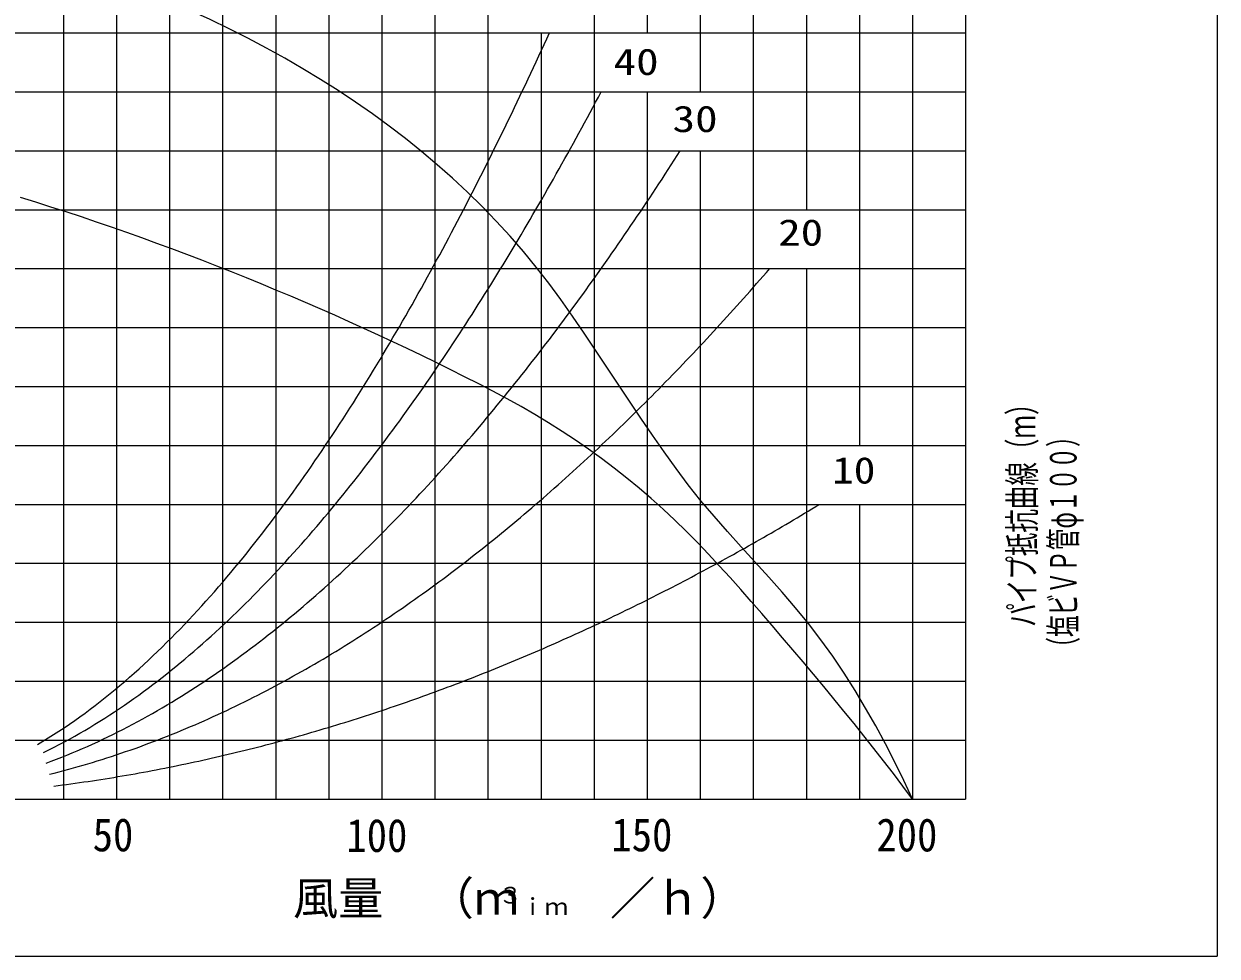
# Model space of a CAD drawing. Units: millimetres on the paper. Extents: x -305 to 305, y -152 to 152.
# Drawn here: x -233.5 to -147, y -30.1 to 37.5 of the extents above; entities that cross this region are included whole.
import ezdxf
from ezdxf.enums import TextEntityAlignment as Align

# ---------------------------------------------------------------- set-up
doc = ezdxf.new("R2010")
doc.units = ezdxf.units.MM
doc.linetypes.add('LONG_DASHED2', pattern=[13, 12, -1])
doc.layers.add('0-0_PV', color=7, linetype='Continuous', lineweight=9)
doc.styles.add('ＭＳ ゴシック', font='')
doc.styles.get('ＭＳ ゴシック').set_extended_font_data('MS Gothic')

msp = doc.modelspace()

# ---------------------------------------------------------------- linework, layer by layer
at = {"layer": '0-0_PV'}
for p, q in [((-147.023, 83.866), (-147.023, -30.134)), ((-230.67, 49.666), (-230.67, -18.734)), ((-226.823, 49.666), (-226.823, -18.734)), ((-222.975, 49.666), (-222.975, -18.734)), ((-219.128, 49.666), (-219.128, -18.734)), ((-215.28, 49.666), (-215.28, -18.734)), ((-211.433, 49.666), (-211.433, -18.734)), ((-207.585, 49.666), (-207.585, -18.734)), ((-203.738, 49.666), (-203.738, -18.734)), ((-199.89, 49.666), (-199.89, -18.734)), ((-192.195, 49.666), (-192.195, -18.734)), ((-188.348, 49.666), (-188.348, 36.841)), ((-184.5, 49.666), (-184.5, 32.566)), ((-180.653, 49.666), (-180.653, -18.734)), ((-176.805, 49.666), (-176.805, 24.016)), ((-172.958, 49.666), (-172.958, 6.916)), ((-169.11, 49.666), (-169.11, -18.734)), ((-165.263, 49.666), (-165.263, -18.734)), ((-246.06, 36.841), (-165.263, 36.841)), ((-196.043, 36.841), (-196.043, -18.734)), ((-246.06, 32.566), (-165.263, 32.566)), ((-188.348, 32.566), (-188.348, -18.734)), ((-246.06, 28.291), (-165.263, 28.291)), ((-184.5, 28.291), (-184.5, -18.734)), ((-246.06, 24.016), (-165.263, 24.016)), ((-246.06, 19.741), (-165.263, 19.741)), ((-176.805, 19.741), (-176.805, -18.734)), ((-246.06, 15.466), (-165.263, 15.466)), ((-246.06, 11.191), (-165.263, 11.191)), ((-246.06, 6.916), (-165.263, 6.916)), ((-246.06, 2.641), (-165.263, 2.641)), ((-172.958, 2.641), (-172.958, -18.734)), ((-246.06, -1.634), (-165.263, -1.634)), ((-246.06, -5.909), (-165.263, -5.909)), ((-246.06, -10.184), (-165.263, -10.184)), ((-246.06, -14.459), (-165.263, -14.459)), ((-246.06, -18.734), (-165.263, -18.734)), ((-261.023, -30.134), (-147.023, -30.134))]:
    msp.add_line(p, q, dxfattribs=at)
for points in [[(-203.563, 27.284), (-204.701, 28.242), (-205.865, 29.175), (-207.052, 30.082), (-208.263, 30.964), (-209.496, 31.822), (-210.751, 32.654), (-212.025, 33.462), (-213.319, 34.246), (-214.631, 35.006), (-215.96, 35.741), (-217.306, 36.453), (-218.666, 37.142), (-220.041, 37.807), (-221.429, 38.45), (-222.83, 39.069), (-224.241, 39.666), (-225.662, 40.24), (-227.093, 40.792), (-228.531, 41.321), (-229.977, 41.829), (-231.429, 42.316), (-232.886, 42.781), (-234.347, 43.224)], [(-199.997, 27.286), (-199.791, 27.698), (-199.586, 28.11), (-199.382, 28.523), (-199.179, 28.936), (-198.976, 29.349), (-198.774, 29.763), (-198.573, 30.176), (-198.372, 30.591), (-198.172, 31.005), (-197.973, 31.42), (-197.774, 31.835), (-197.576, 32.251), (-197.379, 32.667), (-197.182, 33.083), (-196.986, 33.499), (-196.791, 33.916), (-196.596, 34.333), (-196.402, 34.75), (-196.208, 35.168), (-196.015, 35.586), (-195.823, 36.004), (-195.631, 36.423), (-195.44, 36.841)], [(-198.578, 20.385), (-198.358, 20.748), (-198.14, 21.111), (-197.921, 21.475), (-197.704, 21.839), (-197.487, 22.204), (-197.271, 22.569), (-197.056, 22.934), (-196.841, 23.3), (-196.627, 23.666), (-196.414, 24.033), (-196.201, 24.4), (-195.989, 24.767), (-195.778, 25.135), (-195.567, 25.504), (-195.357, 25.872), (-195.148, 26.241), (-194.94, 26.61), (-194.732, 26.98), (-194.524, 27.35), (-194.318, 27.721), (-194.111, 28.091), (-193.906, 28.463), (-193.701, 28.834), (-193.497, 29.206), (-193.293, 29.578), (-193.09, 29.95), (-192.888, 30.323), (-192.686, 30.696), (-192.485, 31.07), (-192.284, 31.443), (-192.084, 31.817), (-191.885, 32.192), (-191.686, 32.566), (-191.686, 32.566)], [(-186.826, 26.925), (-186.605, 27.266), (-186.385, 27.607), (-186.166, 27.949), (-185.947, 28.291), (-185.947, 28.291)], [(-208.676, 11.579), (-208.435, 11.971), (-208.195, 12.364), (-207.956, 12.757), (-207.718, 13.152), (-207.481, 13.546), (-207.246, 13.942), (-207.011, 14.338), (-206.778, 14.735), (-206.545, 15.132), (-206.314, 15.53), (-206.083, 15.928), (-205.854, 16.327), (-205.626, 16.727), (-205.398, 17.127), (-205.171, 17.528), (-204.946, 17.929), (-204.721, 18.331), (-204.497, 18.733), (-204.275, 19.136), (-204.053, 19.539), (-203.832, 19.943), (-203.612, 20.347), (-203.392, 20.752), (-203.174, 21.157), (-202.957, 21.562), (-202.74, 21.969), (-202.524, 22.375), (-202.309, 22.782), (-202.095, 23.19), (-201.882, 23.597), (-201.669, 24.006), (-201.457, 24.414), (-201.246, 24.823), (-201.036, 25.233), (-200.827, 25.643), (-200.618, 26.053), (-200.41, 26.464), (-200.203, 26.875), (-199.997, 27.286)], [(-169.11, -18.734), (-169.742, -17.394), (-170.397, -16.062), (-171.076, -14.741), (-171.781, -13.432), (-172.513, -12.14), (-173.275, -10.865), (-174.069, -9.612), (-174.895, -8.382), (-175.757, -7.177), (-176.654, -6.002), (-177.589, -4.856), (-178.554, -3.734), (-179.539, -2.629), (-180.536, -1.533), (-181.534, -0.439), (-182.526, 0.661), (-183.5, 1.774), (-184.449, 2.908), (-185.367, 4.067), (-186.257, 5.248), (-187.124, 6.448), (-187.972, 7.663), (-188.806, 8.89), (-189.629, 10.124), (-190.447, 11.362), (-191.264, 12.601), (-192.085, 13.837), (-192.913, 15.067), (-193.753, 16.286), (-194.61, 17.491), (-195.488, 18.679), (-196.391, 19.846), (-197.323, 20.988), (-198.288, 22.104), (-199.285, 23.192), (-200.311, 24.255), (-201.367, 25.291), (-202.452, 26.3), (-203.563, 27.284)], [(-195.933, 13.965), (-195.686, 14.288), (-195.44, 14.611), (-195.195, 14.935), (-194.951, 15.26), (-194.707, 15.585), (-194.464, 15.91), (-194.222, 16.236), (-193.98, 16.563), (-193.739, 16.89), (-193.499, 17.218), (-193.26, 17.546), (-193.021, 17.875), (-192.783, 18.204), (-192.546, 18.534), (-192.309, 18.864), (-192.073, 19.195), (-191.838, 19.526), (-191.604, 19.858), (-191.37, 20.19), (-191.137, 20.523), (-190.904, 20.856), (-190.672, 21.189), (-190.441, 21.523), (-190.211, 21.858), (-189.981, 22.193), (-189.751, 22.528), (-189.523, 22.864), (-189.295, 23.2), (-189.067, 23.537), (-188.84, 23.874), (-188.614, 24.211), (-188.389, 24.549), (-188.164, 24.887), (-187.939, 25.226), (-187.715, 25.565), (-187.492, 25.904), (-187.27, 26.244), (-187.048, 26.584), (-186.826, 26.925)], [(-207.804, 6.661), (-207.549, 7), (-207.295, 7.34), (-207.043, 7.681), (-206.791, 8.022), (-206.541, 8.365), (-206.292, 8.708), (-206.043, 9.052), (-205.796, 9.396), (-205.549, 9.742), (-205.304, 10.088), (-205.06, 10.434), (-204.816, 10.782), (-204.574, 11.13), (-204.332, 11.479), (-204.092, 11.828), (-203.852, 12.178), (-203.613, 12.529), (-203.375, 12.88), (-203.138, 13.232), (-202.902, 13.584), (-202.667, 13.937), (-202.433, 14.291), (-202.2, 14.645), (-201.967, 15), (-201.736, 15.355), (-201.505, 15.711), (-201.275, 16.068), (-201.046, 16.425), (-200.817, 16.782), (-200.59, 17.14), (-200.363, 17.499), (-200.137, 17.858), (-199.912, 18.218), (-199.688, 18.578), (-199.465, 18.938), (-199.242, 19.299), (-199.02, 19.661), (-198.799, 20.023), (-198.578, 20.385)], [(-185.262, 13.335), (-185.014, 13.597), (-184.767, 13.859), (-184.521, 14.121), (-184.275, 14.384), (-184.03, 14.648), (-183.785, 14.912), (-183.541, 15.176), (-183.297, 15.441), (-183.054, 15.707), (-182.811, 15.972), (-182.569, 16.239), (-182.327, 16.506), (-182.086, 16.773), (-181.845, 17.04), (-181.605, 17.309), (-181.366, 17.577), (-181.126, 17.846), (-180.888, 18.116), (-180.649, 18.386), (-180.412, 18.656), (-180.174, 18.927), (-179.937, 19.198), (-179.701, 19.469), (-179.465, 19.741)], [(-206.218, 1.924), (-205.936, 2.217), (-205.656, 2.511), (-205.376, 2.806), (-205.098, 3.102), (-204.82, 3.398), (-204.544, 3.696), (-204.268, 3.995), (-203.994, 4.294), (-203.72, 4.595), (-203.448, 4.896), (-203.176, 5.198), (-202.906, 5.501), (-202.636, 5.805), (-202.367, 6.11), (-202.1, 6.415), (-201.833, 6.721), (-201.567, 7.029), (-201.302, 7.336), (-201.037, 7.645), (-200.774, 7.954), (-200.512, 8.265), (-200.25, 8.576), (-199.99, 8.887), (-199.73, 9.2), (-199.471, 9.513), (-199.213, 9.826), (-198.956, 10.141), (-198.699, 10.456), (-198.444, 10.772), (-198.189, 11.088), (-197.935, 11.405), (-197.682, 11.723), (-197.43, 12.042), (-197.179, 12.361), (-196.928, 12.68), (-196.678, 13.001), (-196.429, 13.322), (-196.181, 13.643), (-195.933, 13.965)], [(-195.349, 3.576), (-195.08, 3.814), (-194.81, 4.053), (-194.541, 4.293), (-194.273, 4.533), (-194.006, 4.774), (-193.739, 5.016), (-193.473, 5.258), (-193.207, 5.501), (-192.942, 5.745), (-192.678, 5.989), (-192.414, 6.234), (-192.151, 6.48), (-191.888, 6.726), (-191.626, 6.973), (-191.365, 7.22), (-191.104, 7.468), (-190.843, 7.717), (-190.584, 7.966), (-190.325, 8.216), (-190.066, 8.467), (-189.808, 8.718), (-189.551, 8.97), (-189.294, 9.222), (-189.038, 9.475), (-188.782, 9.729), (-188.527, 9.983), (-188.273, 10.237), (-188.019, 10.492), (-187.765, 10.748), (-187.513, 11.005), (-187.26, 11.261), (-187.009, 11.519), (-186.757, 11.777), (-186.507, 12.035), (-186.257, 12.294), (-186.007, 12.554), (-185.758, 12.814), (-185.51, 13.074), (-185.262, 13.335)], [(-219.125, -2.998), (-218.826, -2.647), (-218.53, -2.295), (-218.235, -1.941), (-217.942, -1.586), (-217.651, -1.229), (-217.362, -0.871), (-217.075, -0.512), (-216.789, -0.151), (-216.505, 0.212), (-216.223, 0.575), (-215.942, 0.94), (-215.663, 1.306), (-215.386, 1.674), (-215.11, 2.042), (-214.836, 2.412), (-214.563, 2.783), (-214.292, 3.155), (-214.022, 3.528), (-213.754, 3.902), (-213.488, 4.277), (-213.222, 4.654), (-212.959, 5.031), (-212.696, 5.409), (-212.435, 5.788), (-212.176, 6.169), (-211.917, 6.55), (-211.661, 6.932), (-211.405, 7.314), (-211.151, 7.698), (-210.898, 8.083), (-210.646, 8.468), (-210.395, 8.854), (-210.146, 9.241), (-209.898, 9.629), (-209.651, 10.017), (-209.406, 10.407), (-209.161, 10.797), (-208.918, 11.187), (-208.676, 11.579)], [(-218.711, -5.755), (-218.404, -5.462), (-218.099, -5.168), (-217.795, -4.871), (-217.493, -4.573), (-217.192, -4.274), (-216.893, -3.973), (-216.596, -3.67), (-216.3, -3.366), (-216.006, -3.061), (-215.713, -2.754), (-215.421, -2.446), (-215.131, -2.136), (-214.843, -1.825), (-214.556, -1.513), (-214.27, -1.199), (-213.986, -0.884), (-213.703, -0.568), (-213.422, -0.25), (-213.142, 0.068), (-212.863, 0.388), (-212.586, 0.709), (-212.309, 1.031), (-212.035, 1.354), (-211.761, 1.679), (-211.489, 2.004), (-211.218, 2.33), (-210.948, 2.658), (-210.68, 2.986), (-210.412, 3.316), (-210.146, 3.646), (-209.881, 3.977), (-209.618, 4.31), (-209.355, 4.643), (-209.094, 4.977), (-208.833, 5.312), (-208.574, 5.648), (-208.316, 5.985), (-208.06, 6.322), (-207.804, 6.661)], [(-206.392, -5.082), (-206.096, -4.878), (-205.8, -4.672), (-205.506, -4.465), (-205.212, -4.258), (-204.918, -4.049), (-204.626, -3.839), (-204.334, -3.629), (-204.042, -3.417), (-203.752, -3.204), (-203.462, -2.991), (-203.173, -2.776), (-202.884, -2.561), (-202.597, -2.345), (-202.309, -2.127), (-202.023, -1.909), (-201.737, -1.69), (-201.452, -1.47), (-201.168, -1.25), (-200.884, -1.028), (-200.601, -0.805), (-200.319, -0.582), (-200.037, -0.358), (-199.756, -0.133), (-199.476, 0.093), (-199.196, 0.32), (-198.917, 0.548), (-198.639, 0.776), (-198.361, 1.005), (-198.084, 1.235), (-197.808, 1.466), (-197.532, 1.697), (-197.257, 1.929), (-196.983, 2.162), (-196.709, 2.396), (-196.436, 2.631), (-196.163, 2.866), (-195.891, 3.102), (-195.62, 3.339), (-195.349, 3.576)], [(-185.131, -2.63), (-184.854, -2.483), (-184.577, -2.336), (-184.3, -2.188), (-184.024, -2.04), (-183.748, -1.891), (-183.472, -1.742), (-183.197, -1.592), (-182.922, -1.441), (-182.647, -1.29), (-182.372, -1.139), (-182.098, -0.987), (-181.823, -0.834), (-181.55, -0.681), (-181.276, -0.528), (-181.003, -0.374), (-180.73, -0.22), (-180.457, -0.065), (-180.185, 0.091), (-179.912, 0.246), (-179.641, 0.403), (-179.369, 0.56), (-179.098, 0.717), (-178.826, 0.875), (-178.556, 1.033), (-178.285, 1.192), (-178.015, 1.351), (-177.745, 1.511), (-177.475, 1.671), (-177.206, 1.831), (-176.937, 1.992), (-176.668, 2.154), (-176.399, 2.316), (-176.131, 2.478), (-175.863, 2.641)], [(-218.082, -8.548), (-217.755, -8.307), (-217.428, -8.066), (-217.103, -7.822), (-216.779, -7.576), (-216.457, -7.329), (-216.136, -7.08), (-215.816, -6.83), (-215.497, -6.578), (-215.18, -6.324), (-214.864, -6.069), (-214.549, -5.812), (-214.236, -5.554), (-213.923, -5.294), (-213.612, -5.032), (-213.302, -4.769), (-212.994, -4.505), (-212.686, -4.239), (-212.38, -3.972), (-212.075, -3.704), (-211.772, -3.434), (-211.469, -3.163), (-211.168, -2.89), (-210.868, -2.617), (-210.569, -2.342), (-210.271, -2.065), (-209.974, -1.788), (-209.678, -1.509), (-209.384, -1.229), (-209.091, -0.948), (-208.799, -0.666), (-208.507, -0.382), (-208.217, -0.098), (-207.929, 0.188), (-207.641, 0.475), (-207.354, 0.762), (-207.068, 1.051), (-206.784, 1.341), (-206.5, 1.632), (-206.218, 1.924)], [(-232.564, -14.783), (-232.168, -14.547), (-231.776, -14.307), (-231.386, -14.062), (-230.999, -13.813), (-230.615, -13.559), (-230.233, -13.301), (-229.855, -13.039), (-229.48, -12.772), (-229.107, -12.501), (-228.738, -12.227), (-228.371, -11.948), (-228.007, -11.666), (-227.646, -11.38), (-227.288, -11.091), (-226.932, -10.798), (-226.579, -10.502), (-226.229, -10.204), (-225.881, -9.902), (-225.536, -9.597), (-225.193, -9.289), (-224.853, -8.979), (-224.515, -8.666), (-224.18, -8.35), (-223.847, -8.032), (-223.517, -7.712), (-223.189, -7.389), (-222.863, -7.063), (-222.54, -6.736), (-222.219, -6.406), (-221.9, -6.074), (-221.583, -5.74), (-221.269, -5.404), (-220.956, -5.065), (-220.646, -4.725), (-220.338, -4.383), (-220.031, -4.04), (-219.727, -3.694), (-219.425, -3.347), (-219.125, -2.998)], [(-196.153, -7.929), (-195.865, -7.804), (-195.578, -7.679), (-195.29, -7.553), (-195.004, -7.426), (-194.717, -7.299), (-194.431, -7.171), (-194.144, -7.042), (-193.859, -6.913), (-193.573, -6.783), (-193.288, -6.653), (-193.003, -6.522), (-192.718, -6.391), (-192.433, -6.259), (-192.149, -6.126), (-191.865, -5.993), (-191.581, -5.859), (-191.298, -5.725), (-191.015, -5.59), (-190.732, -5.455), (-190.449, -5.319), (-190.167, -5.182), (-189.885, -5.045), (-189.603, -4.907), (-189.322, -4.769), (-189.04, -4.63), (-188.759, -4.491), (-188.479, -4.351), (-188.198, -4.21), (-187.918, -4.07), (-187.638, -3.928), (-187.358, -3.786), (-187.079, -3.643), (-186.8, -3.5), (-186.521, -3.357), (-186.243, -3.212), (-185.964, -3.068), (-185.686, -2.922), (-185.409, -2.777), (-185.131, -2.63)], [(-218.509, -12.148), (-218.185, -11.992), (-217.861, -11.835), (-217.538, -11.676), (-217.216, -11.515), (-216.894, -11.354), (-216.573, -11.19), (-216.253, -11.026), (-215.934, -10.859), (-215.615, -10.692), (-215.297, -10.523), (-214.98, -10.353), (-214.663, -10.181), (-214.347, -10.008), (-214.032, -9.834), (-213.718, -9.659), (-213.404, -9.482), (-213.091, -9.304), (-212.779, -9.124), (-212.468, -8.944), (-212.157, -8.762), (-211.847, -8.578), (-211.538, -8.394), (-211.229, -8.209), (-210.922, -8.022), (-210.615, -7.834), (-210.308, -7.645), (-210.003, -7.454), (-209.698, -7.263), (-209.394, -7.07), (-209.09, -6.876), (-208.788, -6.681), (-208.486, -6.485), (-208.184, -6.288), (-207.884, -6.09), (-207.584, -5.89), (-207.285, -5.69), (-206.987, -5.489), (-206.689, -5.286), (-206.392, -5.082)], [(-232.108, -15.356), (-231.727, -15.169), (-231.349, -14.978), (-230.972, -14.783), (-230.597, -14.585), (-230.224, -14.383), (-229.853, -14.176), (-229.484, -13.967), (-229.117, -13.753), (-228.753, -13.537), (-228.39, -13.316), (-228.029, -13.093), (-227.67, -12.866), (-227.314, -12.636), (-226.959, -12.403), (-226.606, -12.167), (-226.256, -11.928), (-225.907, -11.686), (-225.56, -11.442), (-225.215, -11.194), (-224.873, -10.944), (-224.532, -10.692), (-224.193, -10.437), (-223.856, -10.179), (-223.521, -9.919), (-223.187, -9.656), (-222.856, -9.391), (-222.526, -9.124), (-222.199, -8.854), (-221.873, -8.583), (-221.549, -8.309), (-221.227, -8.033), (-220.906, -7.755), (-220.587, -7.475), (-220.27, -7.193), (-219.955, -6.909), (-219.641, -6.623), (-219.33, -6.336), (-219.019, -6.046), (-218.711, -5.755)], [(-231.935, -16.137), (-231.555, -15.995), (-231.175, -15.85), (-230.797, -15.702), (-230.42, -15.55), (-230.044, -15.396), (-229.67, -15.238), (-229.297, -15.077), (-228.925, -14.913), (-228.555, -14.746), (-228.186, -14.576), (-227.818, -14.403), (-227.451, -14.227), (-227.086, -14.049), (-226.723, -13.867), (-226.36, -13.683), (-225.999, -13.496), (-225.64, -13.307), (-225.282, -13.115), (-224.925, -12.921), (-224.57, -12.724), (-224.216, -12.524), (-223.863, -12.322), (-223.512, -12.118), (-223.162, -11.911), (-222.814, -11.702), (-222.467, -11.49), (-222.122, -11.277), (-221.777, -11.061), (-221.435, -10.842), (-221.093, -10.622), (-220.753, -10.4), (-220.415, -10.175), (-220.077, -9.949), (-219.741, -9.72), (-219.407, -9.489), (-219.074, -9.257), (-218.742, -9.022), (-218.412, -8.786), (-218.082, -8.548)], [(-207.571, -12.307), (-207.273, -12.208), (-206.976, -12.107), (-206.679, -12.006), (-206.383, -11.905), (-206.086, -11.802), (-205.79, -11.699), (-205.494, -11.595), (-205.198, -11.491), (-204.903, -11.386), (-204.607, -11.28), (-204.312, -11.173), (-204.018, -11.066), (-203.723, -10.959), (-203.429, -10.85), (-203.135, -10.741), (-202.841, -10.631), (-202.547, -10.521), (-202.254, -10.41), (-201.961, -10.298), (-201.668, -10.185), (-201.376, -10.072), (-201.083, -9.959), (-200.791, -9.844), (-200.499, -9.729), (-200.208, -9.614), (-199.917, -9.497), (-199.625, -9.381), (-199.335, -9.263), (-199.044, -9.145), (-198.754, -9.026), (-198.464, -8.907), (-198.174, -8.787), (-197.884, -8.666), (-197.595, -8.545), (-197.306, -8.423), (-197.017, -8.3), (-196.729, -8.177), (-196.441, -8.054), (-196.153, -7.929)], [(-231.683, -16.94), (-231.333, -16.852), (-230.985, -16.762), (-230.637, -16.67), (-230.289, -16.576), (-229.942, -16.48), (-229.596, -16.382), (-229.25, -16.282), (-228.905, -16.18), (-228.56, -16.077), (-228.216, -15.971), (-227.872, -15.864), (-227.529, -15.755), (-227.186, -15.643), (-226.844, -15.53), (-226.503, -15.416), (-226.163, -15.299), (-225.822, -15.181), (-225.483, -15.06), (-225.144, -14.938), (-224.806, -14.815), (-224.469, -14.689), (-224.132, -14.562), (-223.796, -14.433), (-223.46, -14.303), (-223.125, -14.17), (-222.791, -14.036), (-222.458, -13.901), (-222.125, -13.763), (-221.793, -13.625), (-221.461, -13.484), (-221.13, -13.342), (-220.8, -13.198), (-220.471, -13.053), (-220.142, -12.906), (-219.814, -12.758), (-219.487, -12.608), (-219.16, -12.456), (-218.834, -12.303), (-218.509, -12.148)], [(-219.337, -15.636), (-219.032, -15.565), (-218.726, -15.493), (-218.421, -15.42), (-218.116, -15.347), (-217.812, -15.272), (-217.507, -15.197), (-217.203, -15.121), (-216.898, -15.045), (-216.595, -14.968), (-216.291, -14.89), (-215.987, -14.811), (-215.684, -14.731), (-215.381, -14.651), (-215.078, -14.57), (-214.775, -14.488), (-214.472, -14.405), (-214.17, -14.322), (-213.868, -14.238), (-213.566, -14.153), (-213.264, -14.068), (-212.962, -13.982), (-212.661, -13.895), (-212.36, -13.807), (-212.059, -13.719), (-211.758, -13.63), (-211.458, -13.54), (-211.157, -13.449), (-210.857, -13.358), (-210.557, -13.266), (-210.258, -13.173), (-209.958, -13.08), (-209.659, -12.986), (-209.36, -12.891), (-209.061, -12.795), (-208.763, -12.699), (-208.464, -12.602), (-208.166, -12.505), (-207.868, -12.406), (-207.571, -12.307)], [(-231.372, -17.798), (-231.061, -17.758), (-230.75, -17.717), (-230.439, -17.675), (-230.128, -17.633), (-229.817, -17.589), (-229.507, -17.545), (-229.197, -17.5), (-228.886, -17.454), (-228.576, -17.408), (-228.266, -17.36), (-227.956, -17.312), (-227.646, -17.263), (-227.337, -17.213), (-227.027, -17.162), (-226.718, -17.111), (-226.408, -17.059), (-226.099, -17.005), (-225.79, -16.951), (-225.481, -16.897), (-225.173, -16.841), (-224.864, -16.785), (-224.556, -16.728), (-224.248, -16.67), (-223.939, -16.611), (-223.631, -16.552), (-223.324, -16.491), (-223.016, -16.43), (-222.709, -16.368), (-222.401, -16.306), (-222.094, -16.242), (-221.787, -16.178), (-221.48, -16.113), (-221.174, -16.047), (-220.867, -15.981), (-220.561, -15.913), (-220.255, -15.845), (-219.949, -15.776), (-219.643, -15.706), (-219.337, -15.636)]]:
    msp.add_lwpolyline(points, dxfattribs=at)
at = {"layer": '0-0_PV', "linetype": 'LONG_DASHED2'}
for points in [[(-201.586, 11.898), (-202.62, 12.416), (-203.657, 12.928), (-204.697, 13.435), (-205.74, 13.937), (-206.786, 14.432), (-207.835, 14.922), (-208.888, 15.407), (-209.943, 15.885), (-211.001, 16.358), (-212.061, 16.825), (-213.125, 17.286), (-214.191, 17.741), (-215.26, 18.191), (-216.331, 18.635), (-217.405, 19.072), (-218.481, 19.504), (-219.56, 19.93), (-220.641, 20.35), (-221.725, 20.763), (-222.811, 21.171), (-223.899, 21.573), (-224.989, 21.968), (-226.082, 22.358), (-227.177, 22.741), (-228.273, 23.118), (-229.372, 23.489), (-230.473, 23.854), (-231.575, 24.212), (-232.68, 24.565), (-233.786, 24.91)], [(-169.11, -18.734), (-169.801, -17.807), (-170.498, -16.886), (-171.203, -15.97), (-171.913, -15.059), (-172.63, -14.152), (-173.352, -13.25), (-174.08, -12.352), (-174.812, -11.458), (-175.549, -10.567), (-176.29, -9.679), (-177.035, -8.794), (-177.783, -7.912), (-178.534, -7.031), (-179.288, -6.153), (-180.044, -5.276), (-180.804, -4.402), (-181.568, -3.532), (-182.339, -2.669), (-183.118, -1.813), (-183.907, -0.967), (-184.706, -0.132), (-185.519, 0.69), (-186.346, 1.497), (-187.189, 2.287), (-188.049, 3.06), (-188.927, 3.813), (-189.822, 4.548), (-190.733, 5.263), (-191.659, 5.96), (-192.601, 6.637), (-193.555, 7.295), (-194.523, 7.934), (-195.503, 8.555), (-196.495, 9.155), (-197.496, 9.737), (-198.508, 10.3), (-199.528, 10.843), (-200.555, 11.374), (-201.586, 11.898)]]:
    msp.add_lwpolyline(points, dxfattribs=at)

# ---------------------------------------------------------------- texts
at = {"layer": '0-0_PV', "style": 'ＭＳ ゴシック'}
for s, height, width, p in [('40', 1.921, 1.25, (-190.785, 33.213)), ('30', 1.921, 1.25, (-186.507, 29.072)), ('20', 1.921, 1.25, (-178.851, 20.83)), ('10', 1.924, 1.2, (-174.941, 3.573)), ('50', 2.405, 0.9, (-228.551, -23.25)), ('100', 2.405, 0.9, (-210.154, -23.296)), ('150', 2.405, 0.9, (-190.94, -23.25)), ('200', 2.405, 0.9, (-171.727, -23.258)), ('３', 1.203, 1.05, (-199.128, -26.673)), ('ｉｍ', 1.203, 1.05, (-197.511, -27.506))]:
    msp.add_text(s, height=height, dxfattribs=dict(at, width=width)).set_placement(p, align=Align.BOTTOM_LEFT)
for s, width, p in [('\u3000パイプ抵抗曲線（ｍ）', 0.65, (-159.63, -7.942)), ('（塩ビＶＰ管φ１００）', 0.6, (-156.64, -8.562))]:
    msp.add_text(s, height=1.924, rotation=90, dxfattribs=dict(at, width=width)).set_placement(p, align=Align.BOTTOM_LEFT)
for s, p in [('風量\u3000（ｍ', (-214.03, -27.856)), ('／ｈ）', (-191.048, -27.856))]:
    msp.add_text(s, height=2.405, dxfattribs=at).set_placement(p, align=Align.BOTTOM_LEFT)

doc.saveas('drawing.dxf')
